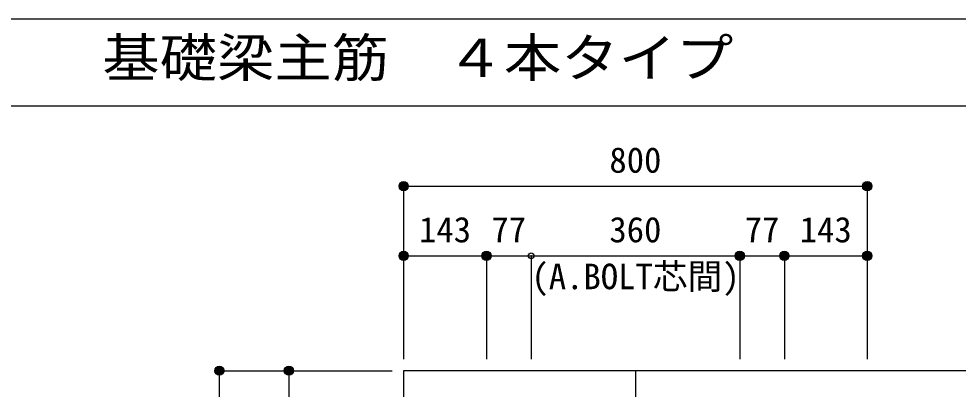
# Model space of a CAD drawing. Units: millimetres at full size, sheet at 1:20. Extents: x -3982 to 3969, y -2797 to 2801.
# Drawn here: x -696 to 925, y 2162 to 2801 of the extents above; entities that cross this region are included whole.
import ezdxf
from ezdxf.enums import TextEntityAlignment as Align

# ---------------------------------------------------------------- set-up
doc = ezdxf.new("R2010")
doc.units = ezdxf.units.MM
doc.header["$LTSCALE"] = 20
doc.header["$PDMODE"] = 32
doc.header["$PDSIZE"] = 10
doc.linetypes.add('CHAIN1', pattern=[8, 5, -1, 1, -1])
for name, color, linetype in [('6-1_躯体線', 2, 'Continuous'), ('6-7_文字', 7, 'Continuous'), ('6-D_寸法', 4, 'Continuous'), ('F-0_枠', 6, 'Continuous')]:
    doc.layers.add(name, color=color, linetype=linetype)
doc.styles.add('ＭＳ ゴシック', font='')
doc.styles.get('ＭＳ ゴシック').set_extended_font_data('MS Gothic')

msp = doc.modelspace()

# ---------------------------------------------------------------- linework, layer by layer
at = {"layer": '6-1_躯体線'}
for p, q in [((1168.29, 2194.12), (-31.71, 2194.12)), ((-31.71, 2194.12), (-31.71, 1394.12))]:
    msp.add_line(p, q, dxfattribs=at)
at = {"layer": '6-D_寸法'}
for p, q in [((-31.71, 2512.15), (-31.71, 2392.15)), ((-31.71, 2512.15), (-31.71, 2392.15)), ((-31.71, 2512.15), (768.29, 2512.15)), ((768.29, 2512.15), (768.29, 2392.15)), ((-31.71, 2392.15), (-31.71, 2214.12)), ((-31.71, 2392.15), (111.29, 2392.15)), ((-31.71, 2392.15), (-31.71, 2214.12)), ((111.29, 2392.15), (111.29, 2214.12)), ((111.29, 2392.15), (188.29, 2392.15)), ((188.29, 2392.15), (188.29, 2214.12)), ((188.29, 2392.15), (548.29, 2392.15)), ((548.29, 2392.15), (548.29, 2214.12)), ((548.29, 2392.15), (625.29, 2392.15)), ((625.29, 2392.15), (625.29, 2214.12)), ((768.29, 2392.15), (768.29, 2214.12)), ((768.29, 2392.15), (768.29, 2214.12)), ((-349.74, 2194.12), (-229.74, 2194.12)), ((-349.74, 1394.12), (-349.74, 2194.12)), ((-229.74, 2194.12), (-51.71, 2194.12)), ((-229.74, 2194.12), (-51.71, 2194.12)), ((-229.74, 2194.12), (-51.71, 2194.12)), ((-229.74, 2194.12), (-51.71, 2194.12)), ((-229.74, 2194.12), (-51.71, 2194.12)), ((-229.74, 2194.12), (-51.71, 2194.12)), ((-229.74, 2194.12), (-51.71, 2194.12)), ((-229.74, 2194.12), (-51.71, 2194.12)), ((-229.74, 2194.12), (-51.71, 2194.12)), ((-229.74, 2194.12), (-229.74, 1924.12)), ((-229.74, 2194.12), (-51.71, 2194.12))]:
    msp.add_line(p, q, dxfattribs=at)
at = {"layer": '6-D_寸法', "linetype": 'CHAIN1'}
msp.add_line((368.29, 2194.12), (368.29, 994.12), dxfattribs=at)
at = {"layer": '6-D_寸法'}
msp.add_lwpolyline([(625.29, 2392.15), (768.29, 2392.15), (768.29, 2214.12)], dxfattribs=at)
for centre, radius in [((-31.71, 2512.15), 8), ((-31.71, 2512.15), 7.2), ((-31.71, 2512.15), 6.4), ((-31.71, 2512.15), 5.6), ((-31.71, 2512.15), 4.8), ((-31.71, 2512.15), 4), ((-31.71, 2512.15), 3.2), ((-31.71, 2512.15), 2.4), ((-31.71, 2512.15), 1.6), ((-31.71, 2512.15), 0.8), ((768.29, 2512.15), 8), ((768.29, 2512.15), 7.2), ((768.29, 2512.15), 6.4), ((768.29, 2512.15), 5.6), ((768.29, 2512.15), 4.8), ((768.29, 2512.15), 4), ((768.29, 2512.15), 3.2), ((768.29, 2512.15), 2.4), ((768.29, 2512.15), 1.6), ((768.29, 2512.15), 0.8), ((-31.71, 2392.15), 8), ((111.29, 2392.15), 8), ((548.29, 2392.15), 8), ((548.29, 2392.15), 8), ((625.29, 2392.15), 8), ((768.29, 2392.15), 8), ((-31.71, 2392.15), 7.2), ((-31.71, 2392.15), 6.4), ((-31.71, 2392.15), 5.6), ((-31.71, 2392.15), 4.8), ((-31.71, 2392.15), 4), ((-31.71, 2392.15), 3.2), ((-31.71, 2392.15), 2.4), ((-31.71, 2392.15), 1.6), ((-31.71, 2392.15), 0.8), ((111.29, 2392.15), 7.2), ((111.29, 2392.15), 6.4), ((111.29, 2392.15), 5.6), ((111.29, 2392.15), 4.8), ((111.29, 2392.15), 4), ((111.29, 2392.15), 3.2), ((111.29, 2392.15), 2.4), ((111.29, 2392.15), 1.6), ((111.29, 2392.15), 0.8), ((548.29, 2392.15), 7.2), ((548.29, 2392.15), 7.2), ((548.29, 2392.15), 6.4), ((548.29, 2392.15), 6.4), ((548.29, 2392.15), 5.6), ((548.29, 2392.15), 5.6), ((548.29, 2392.15), 4.8), ((548.29, 2392.15), 4.8), ((548.29, 2392.15), 4), ((548.29, 2392.15), 4), ((548.29, 2392.15), 3.2), ((548.29, 2392.15), 3.2), ((548.29, 2392.15), 2.4), ((548.29, 2392.15), 2.4), ((548.29, 2392.15), 1.6), ((548.29, 2392.15), 1.6), ((548.29, 2392.15), 0.8), ((548.29, 2392.15), 0.8), ((625.29, 2392.15), 7.2), ((625.29, 2392.15), 6.4), ((625.29, 2392.15), 5.6), ((625.29, 2392.15), 4.8), ((625.29, 2392.15), 4), ((625.29, 2392.15), 3.2), ((625.29, 2392.15), 2.4), ((625.29, 2392.15), 1.6), ((625.29, 2392.15), 0.8), ((768.29, 2392.15), 7.2), ((768.29, 2392.15), 6.4), ((768.29, 2392.15), 5.6), ((768.29, 2392.15), 4.8), ((768.29, 2392.15), 4), ((768.29, 2392.15), 3.2), ((768.29, 2392.15), 2.4), ((768.29, 2392.15), 1.6), ((768.29, 2392.15), 0.8), ((-349.74, 2194.12), 8), ((-349.74, 2194.12), 7.2), ((-349.74, 2194.12), 6.4), ((-349.74, 2194.12), 5.6), ((-349.74, 2194.12), 4.8), ((-349.74, 2194.12), 4), ((-349.74, 2194.12), 3.2), ((-349.74, 2194.12), 2.4), ((-349.74, 2194.12), 1.6), ((-349.74, 2194.12), 0.8), ((-229.74, 2194.12), 8), ((-229.74, 2194.12), 7.2), ((-229.74, 2194.12), 6.4), ((-229.74, 2194.12), 5.6), ((-229.74, 2194.12), 4.8), ((-229.74, 2194.12), 4), ((-229.74, 2194.12), 3.2), ((-229.74, 2194.12), 2.4), ((-229.74, 2194.12), 1.6), ((-229.74, 2194.12), 0.8)]:
    msp.add_circle(centre, radius, dxfattribs=at)
at = {"layer": '6-D_寸法', "color": 7}
for p in [(-31.71, 2512.15), (768.29, 2512.15), (-31.71, 2392.15), (111.29, 2392.15), (188.29, 2392.15), (548.29, 2392.15), (625.29, 2392.15), (768.29, 2392.15), (-349.74, 2194.12), (-229.74, 2194.12)]:
    msp.add_point(p, dxfattribs=at)
at = {"layer": 'F-0_枠'}
msp.add_line((-3981.92, 2800.77), (3969.4, 2800.77), dxfattribs=at)
at = {"layer": 'F-0_枠', "color": 2}
msp.add_line((-3981.92, 2650.77), (2482.4, 2650.77), dxfattribs=at)

# ---------------------------------------------------------------- texts
at = {"layer": '6-7_文字', "color": 2, "style": 'ＭＳ ゴシック', "width": 1.1}
msp.add_text('\u3000\u3000基礎梁主筋\u3000４本タイプ', height=65.98, dxfattribs=at).set_placement((-749.76, 2680.77), align=Align.BOTTOM_LEFT)
at = {"layer": '6-7_文字', "color": 4, "style": 'ＭＳ ゴシック'}
msp.add_text('(A.BOLT芯間)', height=43.99, dxfattribs=at).set_placement((188.82, 2321.37), align=Align.BOTTOM_LEFT)
at = {"layer": '6-D_寸法', "style": 'ＭＳ ゴシック'}
for s, p in [('800', (323.29, 2522.15)), ('143', (-5.21, 2402.15)), ('77', (119.79, 2402.15)), ('360', (323.29, 2402.15)), ('77', (556.79, 2402.15)), ('143', (651.79, 2402.15))]:
    msp.add_text(s, height=43.99, dxfattribs=at).set_placement(p, align=Align.BOTTOM_LEFT)

doc.saveas('drawing.dxf')
